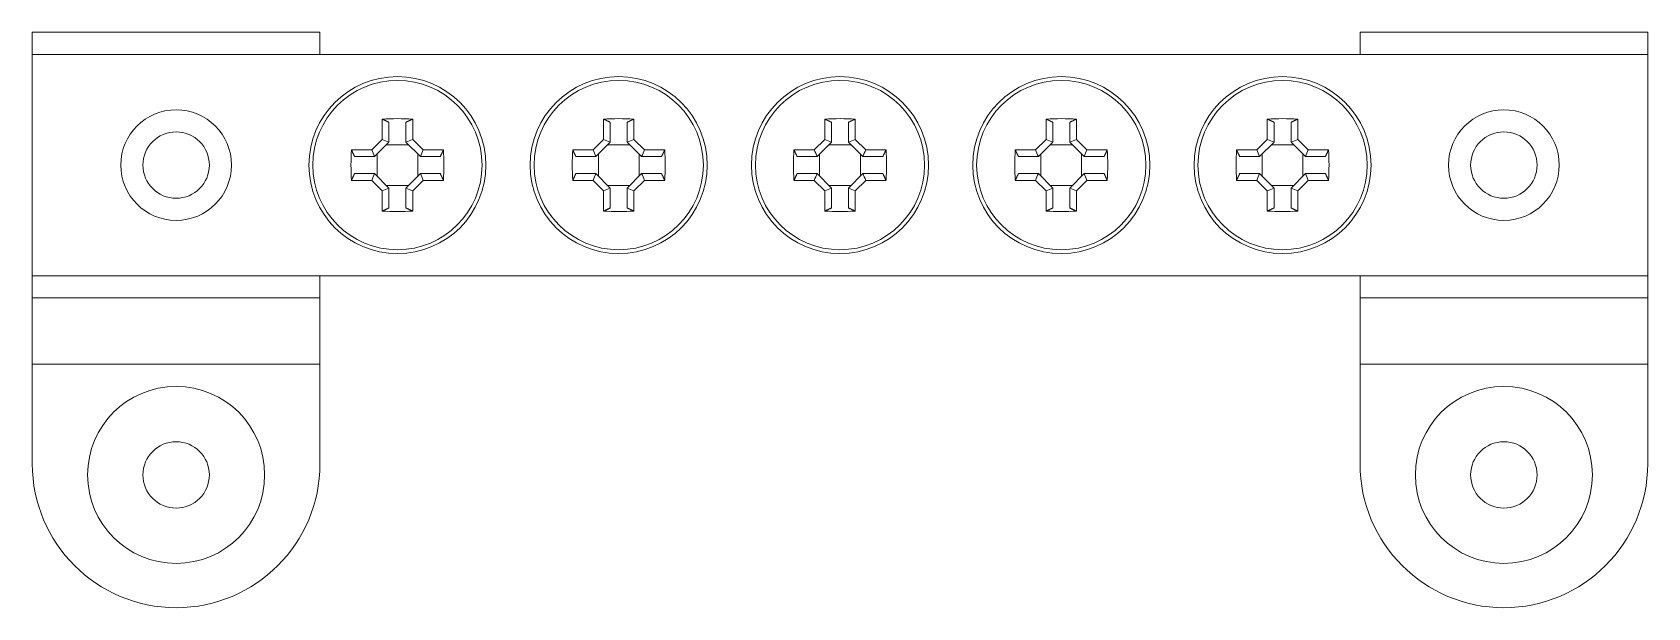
# Model space of a CAD drawing. Header units: inches. Extents: x 0 to 73, y 0 to 26.
import ezdxf

# ---------------------------------------------------------------- set-up
doc = ezdxf.new("R2010")
doc.units = ezdxf.units.IN
doc.layers.add('hw_VTP', color=7, linetype='Continuous', lineweight=13)

# ---------------------------------------------------------------- blocks, each defined once
blk = doc.blocks.new('TC_NE 5 MAT')
at = {"layer": 'hw_VTP', "color": 7}
for p, q in [((-6.5, 20), (6.5, 20)), ((-6.5, 20), (-6.5, 19)), ((6.5, 20), (6.5, 19)), ((53.5, 19), (53.5, 20)), ((53.5, 20), (66.5, 20)), ((66.5, 20), (66.5, 19)), ((-6.5, 8), (-6.5, 9)), ((6.5, 9), (6.5, 8)), ((53.5, 8), (53.5, 9)), ((66.5, 9), (66.5, 8)), ((-6.5, 8), (6.5, 8)), ((-6.5, 5), (-6.5, 8)), ((6.5, 8), (6.5, 5)), ((53.5, 8), (66.5, 8)), ((53.5, 5), (53.5, 8)), ((66.5, 8), (66.5, 5)), ((-6.5, 5), (6.5, 5)), ((-6.5, 0.5), (-6.5, 5)), ((6.5, 5), (6.5, 0.5)), ((53.5, 5), (66.5, 5)), ((53.5, 0.5), (53.5, 5)), ((66.5, 5), (66.5, 0.5))]:
    blk.add_line(p, q, dxfattribs=at)
at = {"layer": 'hw_VTP', "color": 30}
for p, q in [((66.5, 19), (-6.5, 19)), ((-6.5, 9), (-6.5, 19)), ((66.5, 19), (66.5, 9)), ((9.311, 15.161), (9.311, 16.08)), ((10.689, 16.08), (10.689, 15.161)), ((19.311, 15.161), (19.311, 16.08)), ((20.689, 16.08), (20.689, 15.161)), ((29.311, 15.161), (29.311, 16.08)), ((30.689, 16.08), (30.689, 15.161)), ((39.311, 15.161), (39.311, 16.08)), ((40.689, 16.08), (40.689, 15.161)), ((49.311, 15.161), (49.311, 16.08)), ((50.689, 16.08), (50.689, 15.161)), ((9.617, 15.936), (9.617, 15.04)), ((10.383, 15.04), (10.383, 15.936)), ((19.617, 15.936), (19.617, 15.04)), ((20.383, 15.04), (20.383, 15.936)), ((29.617, 15.936), (29.617, 15.04)), ((30.383, 15.04), (30.383, 15.936)), ((39.617, 15.936), (39.617, 15.04)), ((40.383, 15.04), (40.383, 15.936)), ((49.617, 15.936), (49.617, 15.04)), ((50.383, 15.04), (50.383, 15.936)), ((7.92, 14.689), (8.839, 14.689)), ((8.839, 14.689), (9.311, 15.161)), ((9.613, 15.037), (8.963, 14.387)), ((10.504, 14.92), (9.496, 14.92)), ((10.387, 15.037), (10.383, 15.04)), ((11.037, 14.387), (10.387, 15.037)), ((10.689, 15.161), (11.161, 14.689)), ((11.161, 14.689), (12.08, 14.689)), ((17.92, 14.689), (18.839, 14.689)), ((18.839, 14.689), (19.311, 15.161)), ((19.613, 15.037), (18.963, 14.387)), ((20.504, 14.92), (19.496, 14.92)), ((20.387, 15.037), (20.383, 15.04)), ((21.037, 14.387), (20.387, 15.037)), ((20.689, 15.161), (21.161, 14.689)), ((21.161, 14.689), (22.08, 14.689)), ((27.92, 14.689), (28.839, 14.689)), ((28.839, 14.689), (29.311, 15.161)), ((29.613, 15.037), (28.963, 14.387)), ((30.504, 14.92), (29.496, 14.92)), ((30.387, 15.037), (30.383, 15.04)), ((31.037, 14.387), (30.387, 15.037)), ((30.689, 15.161), (31.161, 14.689)), ((31.161, 14.689), (32.08, 14.689)), ((37.92, 14.689), (38.839, 14.689)), ((38.839, 14.689), (39.311, 15.161)), ((39.613, 15.037), (38.963, 14.387)), ((40.504, 14.92), (39.496, 14.92)), ((40.387, 15.037), (40.383, 15.04)), ((41.037, 14.387), (40.387, 15.037)), ((40.689, 15.161), (41.161, 14.689)), ((41.161, 14.689), (42.08, 14.689)), ((47.92, 14.689), (48.839, 14.689)), ((48.839, 14.689), (49.311, 15.161)), ((49.613, 15.037), (48.963, 14.387)), ((50.504, 14.92), (49.496, 14.92)), ((50.387, 15.037), (50.383, 15.04)), ((51.037, 14.387), (50.387, 15.037)), ((50.689, 15.161), (51.161, 14.689)), ((51.161, 14.689), (52.08, 14.689)), ((8.96, 14.383), (8.064, 14.383)), ((8.963, 14.387), (8.96, 14.383)), ((9.08, 14.504), (9.08, 13.496)), ((10.92, 13.496), (10.92, 14.504)), ((11.936, 14.383), (11.04, 14.383)), ((18.96, 14.383), (18.064, 14.383)), ((18.963, 14.387), (18.96, 14.383)), ((19.08, 14.504), (19.08, 13.496)), ((20.92, 13.496), (20.92, 14.504)), ((21.936, 14.383), (21.04, 14.383)), ((28.96, 14.383), (28.064, 14.383)), ((28.963, 14.387), (28.96, 14.383)), ((29.08, 14.504), (29.08, 13.496)), ((30.92, 13.496), (30.92, 14.504)), ((31.936, 14.383), (31.04, 14.383)), ((38.96, 14.383), (38.064, 14.383)), ((38.963, 14.387), (38.96, 14.383)), ((39.08, 14.504), (39.08, 13.496)), ((40.92, 13.496), (40.92, 14.504)), ((41.936, 14.383), (41.04, 14.383)), ((48.96, 14.383), (48.064, 14.383)), ((48.963, 14.387), (48.96, 14.383)), ((49.08, 14.504), (49.08, 13.496)), ((50.92, 13.496), (50.92, 14.504)), ((51.936, 14.383), (51.04, 14.383)), ((8.839, 13.311), (7.92, 13.311)), ((8.064, 13.617), (8.96, 13.617)), ((9.311, 12.839), (8.839, 13.311)), ((8.963, 13.613), (9.613, 12.963)), ((10.387, 12.963), (11.037, 13.613)), ((11.161, 13.311), (10.689, 12.839)), ((11.037, 13.613), (11.04, 13.617)), ((11.04, 13.617), (11.936, 13.617)), ((12.08, 13.311), (11.161, 13.311)), ((18.839, 13.311), (17.92, 13.311)), ((18.064, 13.617), (18.96, 13.617)), ((19.311, 12.839), (18.839, 13.311)), ((18.963, 13.613), (19.613, 12.963)), ((20.387, 12.963), (21.037, 13.613)), ((21.161, 13.311), (20.689, 12.839)), ((21.037, 13.613), (21.04, 13.617)), ((21.04, 13.617), (21.936, 13.617)), ((22.08, 13.311), (21.161, 13.311)), ((28.839, 13.311), (27.92, 13.311)), ((28.064, 13.617), (28.96, 13.617)), ((29.311, 12.839), (28.839, 13.311)), ((28.963, 13.613), (29.613, 12.963)), ((30.387, 12.963), (31.037, 13.613)), ((31.161, 13.311), (30.689, 12.839)), ((31.037, 13.613), (31.04, 13.617)), ((31.04, 13.617), (31.936, 13.617)), ((32.08, 13.311), (31.161, 13.311)), ((38.839, 13.311), (37.92, 13.311)), ((38.064, 13.617), (38.96, 13.617)), ((39.311, 12.839), (38.839, 13.311)), ((38.963, 13.613), (39.613, 12.963)), ((40.387, 12.963), (41.037, 13.613)), ((41.161, 13.311), (40.689, 12.839)), ((41.037, 13.613), (41.04, 13.617)), ((41.04, 13.617), (41.936, 13.617)), ((42.08, 13.311), (41.161, 13.311)), ((48.839, 13.311), (47.92, 13.311)), ((48.064, 13.617), (48.96, 13.617)), ((49.311, 12.839), (48.839, 13.311)), ((48.963, 13.613), (49.613, 12.963)), ((50.387, 12.963), (51.037, 13.613)), ((51.161, 13.311), (50.689, 12.839)), ((51.037, 13.613), (51.04, 13.617)), ((51.04, 13.617), (51.936, 13.617)), ((52.08, 13.311), (51.161, 13.311)), ((9.311, 11.92), (9.311, 12.839)), ((9.496, 13.08), (10.504, 13.08)), ((9.613, 12.963), (9.617, 12.96)), ((9.617, 12.96), (9.617, 12.064)), ((10.383, 12.064), (10.383, 12.96)), ((10.689, 12.839), (10.689, 11.92)), ((19.311, 11.92), (19.311, 12.839)), ((19.496, 13.08), (20.504, 13.08)), ((19.613, 12.963), (19.617, 12.96)), ((19.617, 12.96), (19.617, 12.064)), ((20.383, 12.064), (20.383, 12.96)), ((20.689, 12.839), (20.689, 11.92)), ((29.311, 11.92), (29.311, 12.839)), ((29.496, 13.08), (30.504, 13.08)), ((29.613, 12.963), (29.617, 12.96)), ((29.617, 12.96), (29.617, 12.064)), ((30.383, 12.064), (30.383, 12.96)), ((30.689, 12.839), (30.689, 11.92)), ((39.311, 11.92), (39.311, 12.839)), ((39.496, 13.08), (40.504, 13.08)), ((39.613, 12.963), (39.617, 12.96)), ((39.617, 12.96), (39.617, 12.064)), ((40.383, 12.064), (40.383, 12.96)), ((40.689, 12.839), (40.689, 11.92)), ((49.311, 11.92), (49.311, 12.839)), ((49.496, 13.08), (50.504, 13.08)), ((49.613, 12.963), (49.617, 12.96)), ((49.617, 12.96), (49.617, 12.064)), ((50.383, 12.064), (50.383, 12.96)), ((50.689, 12.839), (50.689, 11.92)), ((-6.5, 9), (66.5, 9))]:
    blk.add_line(p, q, dxfattribs=at)
for centre, radius in [((10, 14), 4), ((10, 14), 3.825), ((20, 14), 4), ((20, 14), 3.825), ((30, 14), 4), ((30, 14), 3.825), ((40, 14), 4), ((40, 14), 3.825), ((50, 14), 4), ((50, 14), 3.825)]:
    blk.add_circle(centre, radius, dxfattribs=at)
at = {"layer": 'hw_VTP', "color": 7}
for centre, radius in [((0, 14), 2.5), ((60, 14), 2.5), ((0, 14), 1.5), ((60, 14), 1.5), ((0, 0), 4), ((60, 0), 4), ((0, 0), 1.5), ((60, 0), 1.5)]:
    blk.add_circle(centre, radius, dxfattribs=at)
for centre in [(0, 0.5), (60, 0.5)]:
    blk.add_arc(centre, 6.5, 180, 0, dxfattribs=at)
at = {"layer": 'hw_VTP', "color": 30}
for centre, major_axis in [((10, 12.922), (-6.357, 0)), ((20, 12.922), (-6.357, 0)), ((30, 12.922), (-6.357, 0)), ((40, 12.922), (-6.357, 0)), ((50, 12.922), (-6.357, 0)), ((11.078, 14), (0, -6.357)), ((8.922, 14), (0, 6.357)), ((21.078, 14), (0, -6.357)), ((18.922, 14), (0, 6.357)), ((31.078, 14), (0, -6.357)), ((28.922, 14), (0, 6.357)), ((41.078, 14), (0, -6.357)), ((38.922, 14), (0, 6.357)), ((51.078, 14), (0, -6.357)), ((48.922, 14), (0, 6.357)), ((10, 15.078), (6.357, 0)), ((20, 15.078), (6.357, 0)), ((30, 15.078), (6.357, 0)), ((40, 15.078), (6.357, 0)), ((50, 15.078), (6.357, 0))]:
    blk.add_ellipse(centre, major_axis=major_axis, ratio=0.499722, start_param=4.603833, end_param=4.820944, dxfattribs=at)
for points, weights in [([(9.311, 16.08), (9.468, 16.006), (9.617, 15.936)], [1, 1.00025945067, 1]), ([(10.383, 15.936), (10.532, 16.006), (10.689, 16.08)], [1, 1.00025945066, 1]), ([(19.311, 16.08), (19.468, 16.006), (19.617, 15.936)], [1, 1.00025945067, 1]), ([(20.383, 15.936), (20.532, 16.006), (20.689, 16.08)], [1, 1.00025945066, 1]), ([(29.311, 16.08), (29.468, 16.006), (29.617, 15.936)], [1, 1.00025945067, 1]), ([(30.383, 15.936), (30.532, 16.006), (30.689, 16.08)], [1, 1.00025945066, 1]), ([(39.311, 16.08), (39.468, 16.006), (39.617, 15.936)], [1, 1.00025945067, 1]), ([(40.383, 15.936), (40.532, 16.006), (40.689, 16.08)], [1, 1.00025945066, 1]), ([(49.311, 16.08), (49.468, 16.006), (49.617, 15.936)], [1, 1.00025945067, 1]), ([(50.383, 15.936), (50.532, 16.006), (50.689, 16.08)], [1, 1.00025945066, 1]), ([(8.064, 14.383), (7.994, 14.532), (7.92, 14.689)], [1, 1.00025945065, 1]), ([(9.613, 15.037), (9.615, 15.039), (9.617, 15.04)], [0.960465329359, 0.960447412211, 0.960429506847]), ([(12.08, 14.689), (12.006, 14.532), (11.936, 14.383)], [1, 1.00025945064, 1]), ([(18.064, 14.383), (17.994, 14.532), (17.92, 14.689)], [1, 1.00025945065, 1]), ([(19.613, 15.037), (19.615, 15.039), (19.617, 15.04)], [0.960465329359, 0.960447412211, 0.960429506847]), ([(22.08, 14.689), (22.006, 14.532), (21.936, 14.383)], [1, 1.00025945064, 1]), ([(28.064, 14.383), (27.994, 14.532), (27.92, 14.689)], [1, 1.00025945065, 1]), ([(29.613, 15.037), (29.615, 15.039), (29.617, 15.04)], [0.960465329359, 0.960447412211, 0.960429506847]), ([(32.08, 14.689), (32.006, 14.532), (31.936, 14.383)], [1, 1.00025945064, 1]), ([(38.064, 14.383), (37.994, 14.532), (37.92, 14.689)], [1, 1.00025945065, 1]), ([(39.613, 15.037), (39.615, 15.039), (39.617, 15.04)], [0.960465329359, 0.960447412211, 0.960429506847]), ([(42.08, 14.689), (42.006, 14.532), (41.936, 14.383)], [1, 1.00025945064, 1]), ([(48.064, 14.383), (47.994, 14.532), (47.92, 14.689)], [1, 1.00025945065, 1]), ([(49.613, 15.037), (49.615, 15.039), (49.617, 15.04)], [0.960465329359, 0.960447412211, 0.960429506847]), ([(52.08, 14.689), (52.006, 14.532), (51.936, 14.383)], [1, 1.00025945064, 1]), ([(11.037, 14.387), (11.039, 14.385), (11.04, 14.383)], [0.960465329359, 0.960447412211, 0.960429506847]), ([(21.037, 14.387), (21.039, 14.385), (21.04, 14.383)], [0.960465329359, 0.960447412211, 0.960429506847]), ([(31.037, 14.387), (31.039, 14.385), (31.04, 14.383)], [0.960465329359, 0.960447412211, 0.960429506847]), ([(41.037, 14.387), (41.039, 14.385), (41.04, 14.383)], [0.960465329359, 0.960447412211, 0.960429506847]), ([(51.037, 14.387), (51.039, 14.385), (51.04, 14.383)], [0.960465329359, 0.960447412211, 0.960429506847]), ([(7.92, 13.311), (7.994, 13.468), (8.064, 13.617)], [1, 1.00025945066, 1]), ([(8.963, 13.613), (8.961, 13.615), (8.96, 13.617)], [0.960465329359, 0.960447412211, 0.960429506847]), ([(11.936, 13.617), (12.006, 13.468), (12.08, 13.311)], [1, 1.00025945063, 1]), ([(17.92, 13.311), (17.994, 13.468), (18.064, 13.617)], [1, 1.00025945066, 1]), ([(18.963, 13.613), (18.961, 13.615), (18.96, 13.617)], [0.960465329359, 0.960447412211, 0.960429506847]), ([(21.936, 13.617), (22.006, 13.468), (22.08, 13.311)], [1, 1.00025945063, 1]), ([(27.92, 13.311), (27.994, 13.468), (28.064, 13.617)], [1, 1.00025945066, 1]), ([(28.963, 13.613), (28.961, 13.615), (28.96, 13.617)], [0.960465329359, 0.960447412211, 0.960429506847]), ([(31.936, 13.617), (32.006, 13.468), (32.08, 13.311)], [1, 1.00025945063, 1]), ([(37.92, 13.311), (37.994, 13.468), (38.064, 13.617)], [1, 1.00025945066, 1]), ([(38.963, 13.613), (38.961, 13.615), (38.96, 13.617)], [0.960465329359, 0.960447412211, 0.960429506847]), ([(41.936, 13.617), (42.006, 13.468), (42.08, 13.311)], [1, 1.00025945063, 1]), ([(47.92, 13.311), (47.994, 13.468), (48.064, 13.617)], [1, 1.00025945066, 1]), ([(48.963, 13.613), (48.961, 13.615), (48.96, 13.617)], [0.960465329359, 0.960447412211, 0.960429506847]), ([(51.936, 13.617), (52.006, 13.468), (52.08, 13.311)], [1, 1.00025945063, 1]), ([(10.387, 12.963), (10.385, 12.961), (10.383, 12.96)], [0.960465329359, 0.960447412211, 0.960429506847]), ([(20.387, 12.963), (20.385, 12.961), (20.383, 12.96)], [0.960465329359, 0.960447412211, 0.960429506847]), ([(30.387, 12.963), (30.385, 12.961), (30.383, 12.96)], [0.960465329359, 0.960447412211, 0.960429506847]), ([(40.387, 12.963), (40.385, 12.961), (40.383, 12.96)], [0.960465329359, 0.960447412211, 0.960429506847]), ([(50.387, 12.963), (50.385, 12.961), (50.383, 12.96)], [0.960465329359, 0.960447412211, 0.960429506847]), ([(9.617, 12.064), (9.468, 11.994), (9.311, 11.92)], [1, 1.00025945069, 1]), ([(10.689, 11.92), (10.532, 11.994), (10.383, 12.064)], [1, 1.00025945066, 1]), ([(19.617, 12.064), (19.468, 11.994), (19.311, 11.92)], [1, 1.00025945069, 1]), ([(20.689, 11.92), (20.532, 11.994), (20.383, 12.064)], [1, 1.00025945066, 1]), ([(29.617, 12.064), (29.468, 11.994), (29.311, 11.92)], [1, 1.00025945069, 1]), ([(30.689, 11.92), (30.532, 11.994), (30.383, 12.064)], [1, 1.00025945066, 1]), ([(39.617, 12.064), (39.468, 11.994), (39.311, 11.92)], [1, 1.00025945069, 1]), ([(40.689, 11.92), (40.532, 11.994), (40.383, 12.064)], [1, 1.00025945066, 1]), ([(49.617, 12.064), (49.468, 11.994), (49.311, 11.92)], [1, 1.00025945069, 1]), ([(50.689, 11.92), (50.532, 11.994), (50.383, 12.064)], [1, 1.00025945066, 1])]:
    blk.add_rational_spline(points, weights, degree=2, dxfattribs=at)
for points in [[(8.839, 14.689), (8.88, 14.588), (8.922, 14.487), (8.963, 14.387)], [(9.311, 15.161), (9.412, 15.12), (9.513, 15.078), (9.613, 15.037)], [(10.689, 15.161), (10.588, 15.12), (10.487, 15.078), (10.387, 15.037)], [(11.161, 14.689), (11.12, 14.588), (11.078, 14.487), (11.037, 14.387)], [(18.839, 14.689), (18.88, 14.588), (18.922, 14.487), (18.963, 14.387)], [(19.311, 15.161), (19.412, 15.12), (19.513, 15.078), (19.613, 15.037)], [(20.689, 15.161), (20.588, 15.12), (20.487, 15.078), (20.387, 15.037)], [(21.161, 14.689), (21.12, 14.588), (21.078, 14.487), (21.037, 14.387)], [(28.839, 14.689), (28.88, 14.588), (28.922, 14.487), (28.963, 14.387)], [(29.311, 15.161), (29.412, 15.12), (29.513, 15.078), (29.613, 15.037)], [(30.689, 15.161), (30.588, 15.12), (30.487, 15.078), (30.387, 15.037)], [(31.161, 14.689), (31.12, 14.588), (31.078, 14.487), (31.037, 14.387)], [(38.839, 14.689), (38.88, 14.588), (38.922, 14.487), (38.963, 14.387)], [(39.311, 15.161), (39.412, 15.12), (39.513, 15.078), (39.613, 15.037)], [(40.689, 15.161), (40.588, 15.12), (40.487, 15.078), (40.387, 15.037)], [(41.161, 14.689), (41.12, 14.588), (41.078, 14.487), (41.037, 14.387)], [(48.839, 14.689), (48.88, 14.588), (48.922, 14.487), (48.963, 14.387)], [(49.311, 15.161), (49.412, 15.12), (49.513, 15.078), (49.613, 15.037)], [(50.689, 15.161), (50.588, 15.12), (50.487, 15.078), (50.387, 15.037)], [(51.161, 14.689), (51.12, 14.588), (51.078, 14.487), (51.037, 14.387)], [(8.839, 13.311), (8.88, 13.412), (8.922, 13.513), (8.963, 13.613)], [(11.161, 13.311), (11.12, 13.412), (11.078, 13.513), (11.037, 13.613)], [(18.839, 13.311), (18.88, 13.412), (18.922, 13.513), (18.963, 13.613)], [(21.161, 13.311), (21.12, 13.412), (21.078, 13.513), (21.037, 13.613)], [(28.839, 13.311), (28.88, 13.412), (28.922, 13.513), (28.963, 13.613)], [(31.161, 13.311), (31.12, 13.412), (31.078, 13.513), (31.037, 13.613)], [(38.839, 13.311), (38.88, 13.412), (38.922, 13.513), (38.963, 13.613)], [(41.161, 13.311), (41.12, 13.412), (41.078, 13.513), (41.037, 13.613)], [(48.839, 13.311), (48.88, 13.412), (48.922, 13.513), (48.963, 13.613)], [(51.161, 13.311), (51.12, 13.412), (51.078, 13.513), (51.037, 13.613)], [(9.311, 12.839), (9.412, 12.88), (9.513, 12.922), (9.613, 12.963)], [(10.689, 12.839), (10.588, 12.88), (10.487, 12.922), (10.387, 12.963)], [(19.311, 12.839), (19.412, 12.88), (19.513, 12.922), (19.613, 12.963)], [(20.689, 12.839), (20.588, 12.88), (20.487, 12.922), (20.387, 12.963)], [(29.311, 12.839), (29.412, 12.88), (29.513, 12.922), (29.613, 12.963)], [(30.689, 12.839), (30.588, 12.88), (30.487, 12.922), (30.387, 12.963)], [(39.311, 12.839), (39.412, 12.88), (39.513, 12.922), (39.613, 12.963)], [(40.689, 12.839), (40.588, 12.88), (40.487, 12.922), (40.387, 12.963)], [(49.311, 12.839), (49.412, 12.88), (49.513, 12.922), (49.613, 12.963)], [(50.689, 12.839), (50.588, 12.88), (50.487, 12.922), (50.387, 12.963)]]:
    blk.add_open_spline(points, degree=3, dxfattribs=at)

msp = doc.modelspace()

# ---------------------------------------------------------------- block references
msp.add_blockref('TC_NE 5 MAT', (6.5, 6))

doc.saveas('drawing.dxf')
